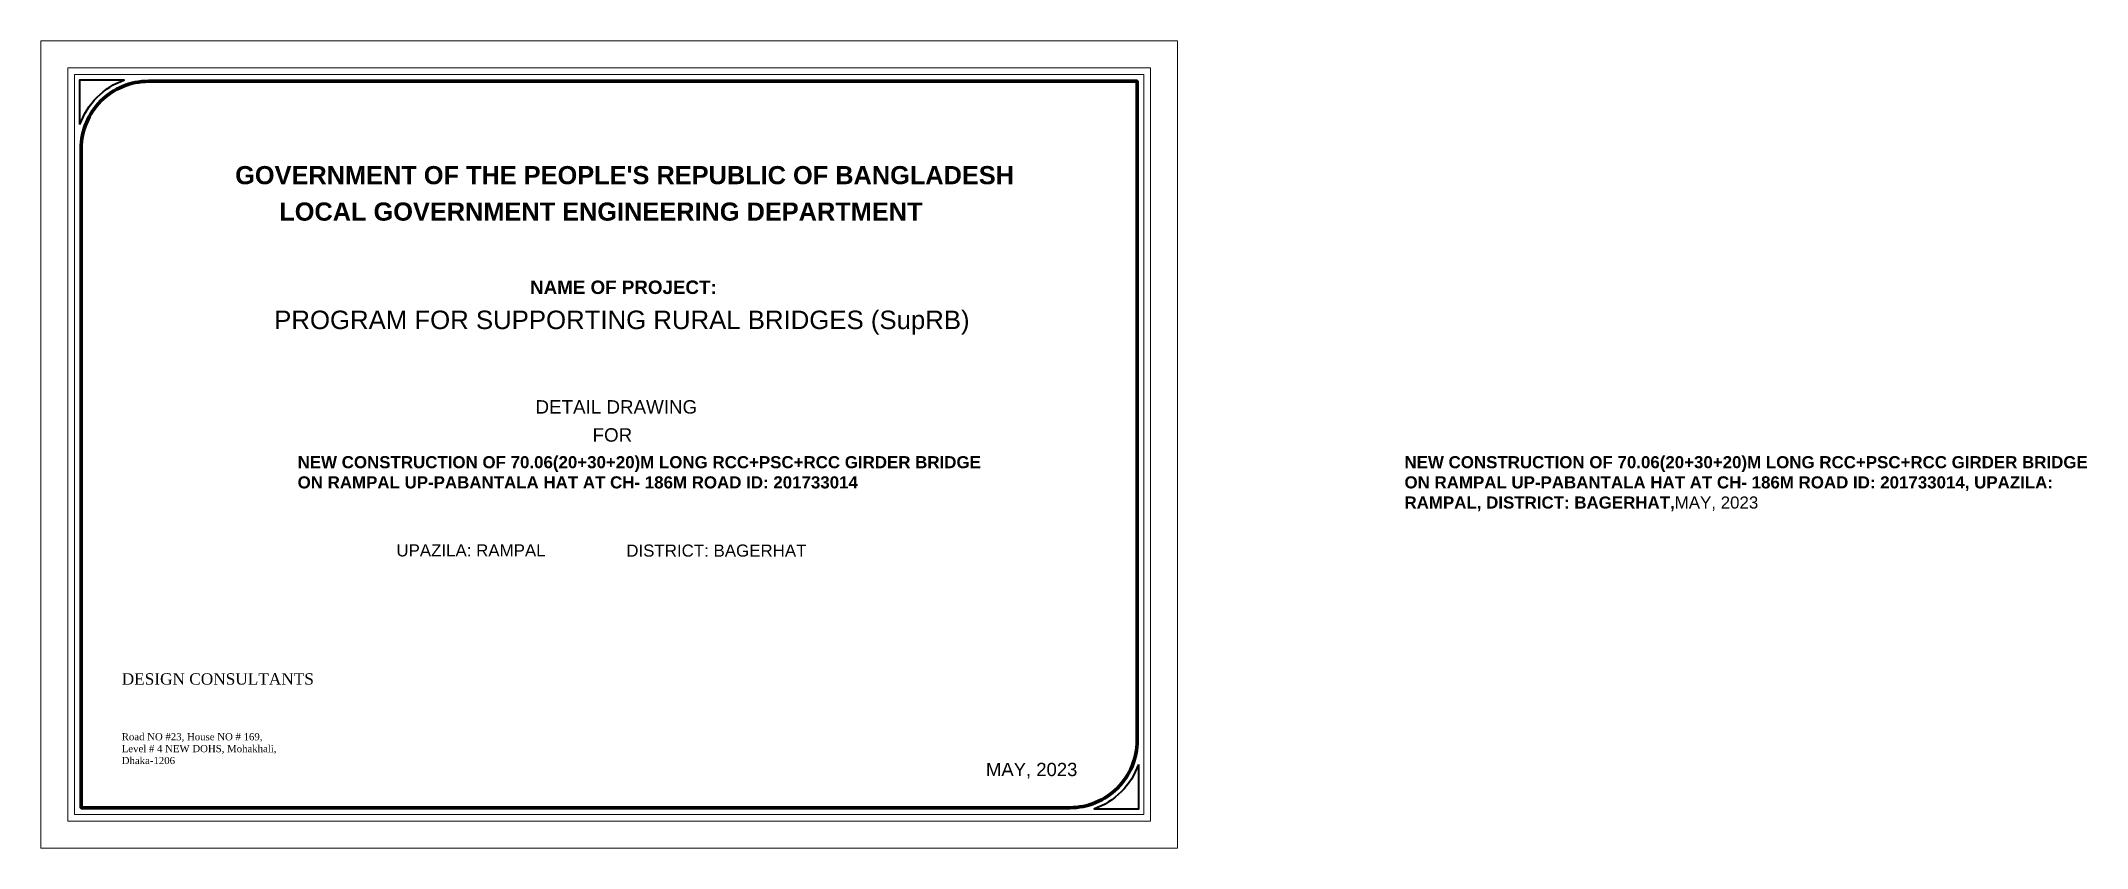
# Paper-space layout 'Front Page' of a CAD drawing. Header units: metres. Extents: x -5 to 748, y -5 to 292.
import ezdxf

# ---------------------------------------------------------------- set-up
doc = ezdxf.new("R2010")
doc.units = ezdxf.units.M
doc.header["$LTSCALE"] = 5
doc.header["$MEASUREMENT"] = 0
for name, color, linetype, lineweight in [('Border', 250, 'Continuous', 70), ('Box', 30, 'Continuous', 13), ('Exta line', 70, 'Continuous', 15), ('hatch', 253, 'Continuous', 5), ('Text', 7, 'Continuous', 15)]:
    doc.layers.add(name, color=color, linetype=linetype, lineweight=lineweight)
doc.layers.add('id', color=2, linetype='Continuous', lineweight=13, plot=False)
doc.styles.get("Standard").update_dxf_attribs({"font": 'arial.ttf'})
doc.styles.add('STYLE1', font='romantic.ttf', dxfattribs={"height": 85})
doc.styles.add('TNR', font='times.ttf')

psp = doc.layouts.new('Front Page')

# ---------------------------------------------------------------- linework, layer by layer
at = {"layer": 'Border', "lineweight": 35, "ltscale": 3}
for points in [[(9.42, 261.03), (9.42, 277.47), (25.86, 277.47)], [(398.92, 25.83), (398.92, 9.39), (382.48, 9.39)]]:
    psp.add_lwpolyline(points, dxfattribs=at)
for points in [[(9.42, 261.03, -0.22914), (25.86, 277.47, -0.22914)], [(398.92, 25.83, -0.22914), (382.48, 9.39, -0.22914)]]:
    psp.add_lwpolyline(points, format="xyb", dxfattribs=at)
at = {"layer": 'Border', "ltscale": 3}
psp.add_lwpolyline([(34.63, 276.97), (398.43, 276.97), (398.43, 34.6, -0.414214), (373.71, 9.88), (9.91, 9.88), (9.91, 252.26, -0.414214)], format="xyb", close=True, dxfattribs=at)
at = {"layer": 'Box'}
psp.add_lwpolyline([(7.44, 279.45), (400.9, 279.45), (400.9, 7.41), (7.44, 7.41)], close=True, dxfattribs=at)
at = {"layer": 'Exta line'}
psp.add_lwpolyline([(4.97, 281.92), (403.37, 281.92), (403.37, 4.94), (4.97, 4.94)], close=True, dxfattribs=at)
at = {"layer": 'hatch', "linetype": 'Continuous', "lineweight": 20, "ltscale": 250}
for radius, start, end in [(24.72, 273.97896, 356.04775), (26.7, 289.18814, 340.81186)]:
    psp.add_arc((373.71, 34.6), radius, start, end, dxfattribs=at)
at = {"layer": 'id', "ltscale": 3}
psp.add_lwpolyline([(-4.92, 291.81), (413.26, 291.81), (413.26, -4.95), (-4.92, -4.95)], close=True, dxfattribs=at)

# ---------------------------------------------------------------- texts
at = {"layer": 'hatch', "linetype": 'Continuous', "lineweight": 20, "ltscale": 250, "insert": (342.81, 26.38), "char_height": 4.8663, "attachment_point": 1}
psp.add_mtext_dynamic_manual_height_columns('{\\C1;MAY, 2023}', width=58.6379, gutter_width=1.75, heights=[0], dxfattribs=at)
at = {"layer": 'Text'}
for s, height, p in [('DETAIL DRAWING', 4.9435, (177.07, 154.79)), ('FOR', 4.944, (198.06, 144.47)), ('UPAZILA: RAMPAL', 4.4492, (125.86, 102.28)), ('DISTRICT: BAGERHAT              ', 4.4492, (210.46, 102.2))]:
    psp.add_text(s, height=height, dxfattribs=at).set_placement(p)
for s, insert, char_height, width, attachment_point in [("{\\fArial|b1|i0|c0|p34;GOVERNMENT OF THE PEOPLE'S REPUBLIC OF BANGLADESH}", (209.84, 242.42), 6.6738, 398.8843, 5), ('{\\fArial|b1|i0|c0|p34;LOCAL GOVERNMENT ENGINEERING DEPARTMENT}', (201.12, 229.02), 6.6738, 398.8843, 5), ('{\\fArial|b1|i0|c0|p34;NAME OF PROJECT: }', (209.4, 203.71), 4.9435, 180.599, 2), ('{\\H1.14349x;PROGRAM FOR SUPPORTING RURAL BRIDGES (SupRB)}', (208.85, 192.65), 5.9322, 337.5123, 2), ('{\\fArial|b1|i0|c0|p34;NEW CONSTRUCTION OF 70.06(20+30+20)M LONG RCC+PSC+RCC GIRDER BRIDGE ON RAMPAL UP-PABANTALA HAT AT CH- 186M ROAD ID: 201733014}', (89.53, 139.15), 4.44917, 259.3971, 1), ('{\\fArial|b1|i0|c0|p34;NEW CONSTRUCTION OF 70.06(20+30+20)M LONG RCC+PSC+RCC GIRDER BRIDGE ON RAMPAL UP-PABANTALA HAT AT CH- 186M ROAD ID: 201733014, UPAZILA: RAMPAL, DISTRICT: BAGERHAT,\\fArial|b0|i0|c0|p34;\\C1;MAY, 2023\\P\\fArial|b1|i0|c0|p34;\\C256;              }', (496.8, 139.15), 4.44917, 259.3971, 1)]:
    psp.add_mtext(s, dxfattribs=dict(at, insert=insert, char_height=char_height, width=width, attachment_point=attachment_point))
at = {"layer": 'Text', "ltscale": 10, "insert": (24.81, 59.33), "char_height": 4.2021, "width": 381.9437, "attachment_point": 1, "style": 'STYLE1'}
psp.add_mtext('DESIGN CONSULTANTS\\P', dxfattribs=at)
at = {"layer": 'Text', "insert": (24.81, 37.3), "char_height": 2.6263, "width": 450.5247, "attachment_point": 1, "style": 'TNR'}
psp.add_mtext('Road NO #23, House NO # 169,\\PLevel # 4 NEW DOHS, Mohakhali,\\PDhaka-1206', dxfattribs=at)

doc.saveas('drawing.dxf')
